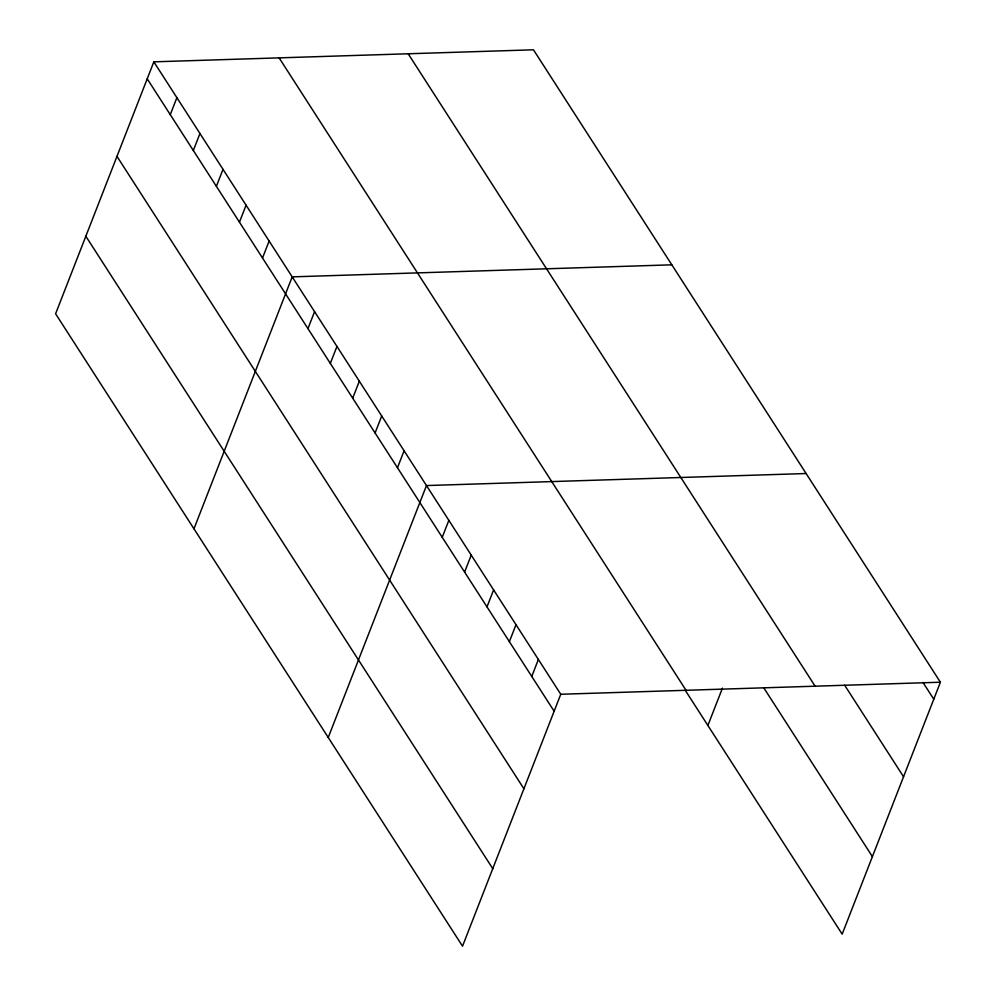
<?xml version="1.0" encoding="UTF-8"?>
<svg xmlns="http://www.w3.org/2000/svg" width="996" height="996" viewBox="0 0 996 996"><rect width="100%" height="100%" fill="white"/><g stroke="black" fill="none" stroke-linecap="round" stroke-linejoin="round"><path stroke-width="1.49" d="M153.832 61.839L55.602 313.777L462.53 946.2L560.76 694.262L153.832 61.839L533.47 49.8L940.398 682.223L842.168 934.161L685.497 690.689M170.266 114.652L176.89 97.67M193.336 150.496L199.947 133.514M216.393 186.327L223.004 169.345M239.451 222.17L246.074 205.188M262.508 258.001L269.132 241.02M193.959 528.801L292.189 276.863L671.827 264.824M307.951 328.618L314.574 311.636M330.323 363.403L336.947 346.421M352.709 398.188L359.332 381.207M375.094 432.974L381.705 415.992M397.466 467.759L404.09 450.777M328.244 737.501L426.475 485.562L806.113 473.523M442.236 537.317L448.847 520.335M464.609 572.102L471.233 555.121M486.994 606.888L493.618 589.906M509.379 641.673L515.99 624.691M531.752 676.458L538.375 659.477M707.882 725.462L722.436 688.136M560.76 694.262L940.398 682.223M922.993 682.459L933.775 699.204M844.695 685.273L903.546 776.743M408.186 53.772L815.114 686.194M763.808 687.863L872.396 856.622M279.117 57.868L686.032 690.29M147.209 78.821L554.137 711.231M116.98 156.36L523.908 788.77M85.83 236.239L492.759 868.661"/></g></svg>
